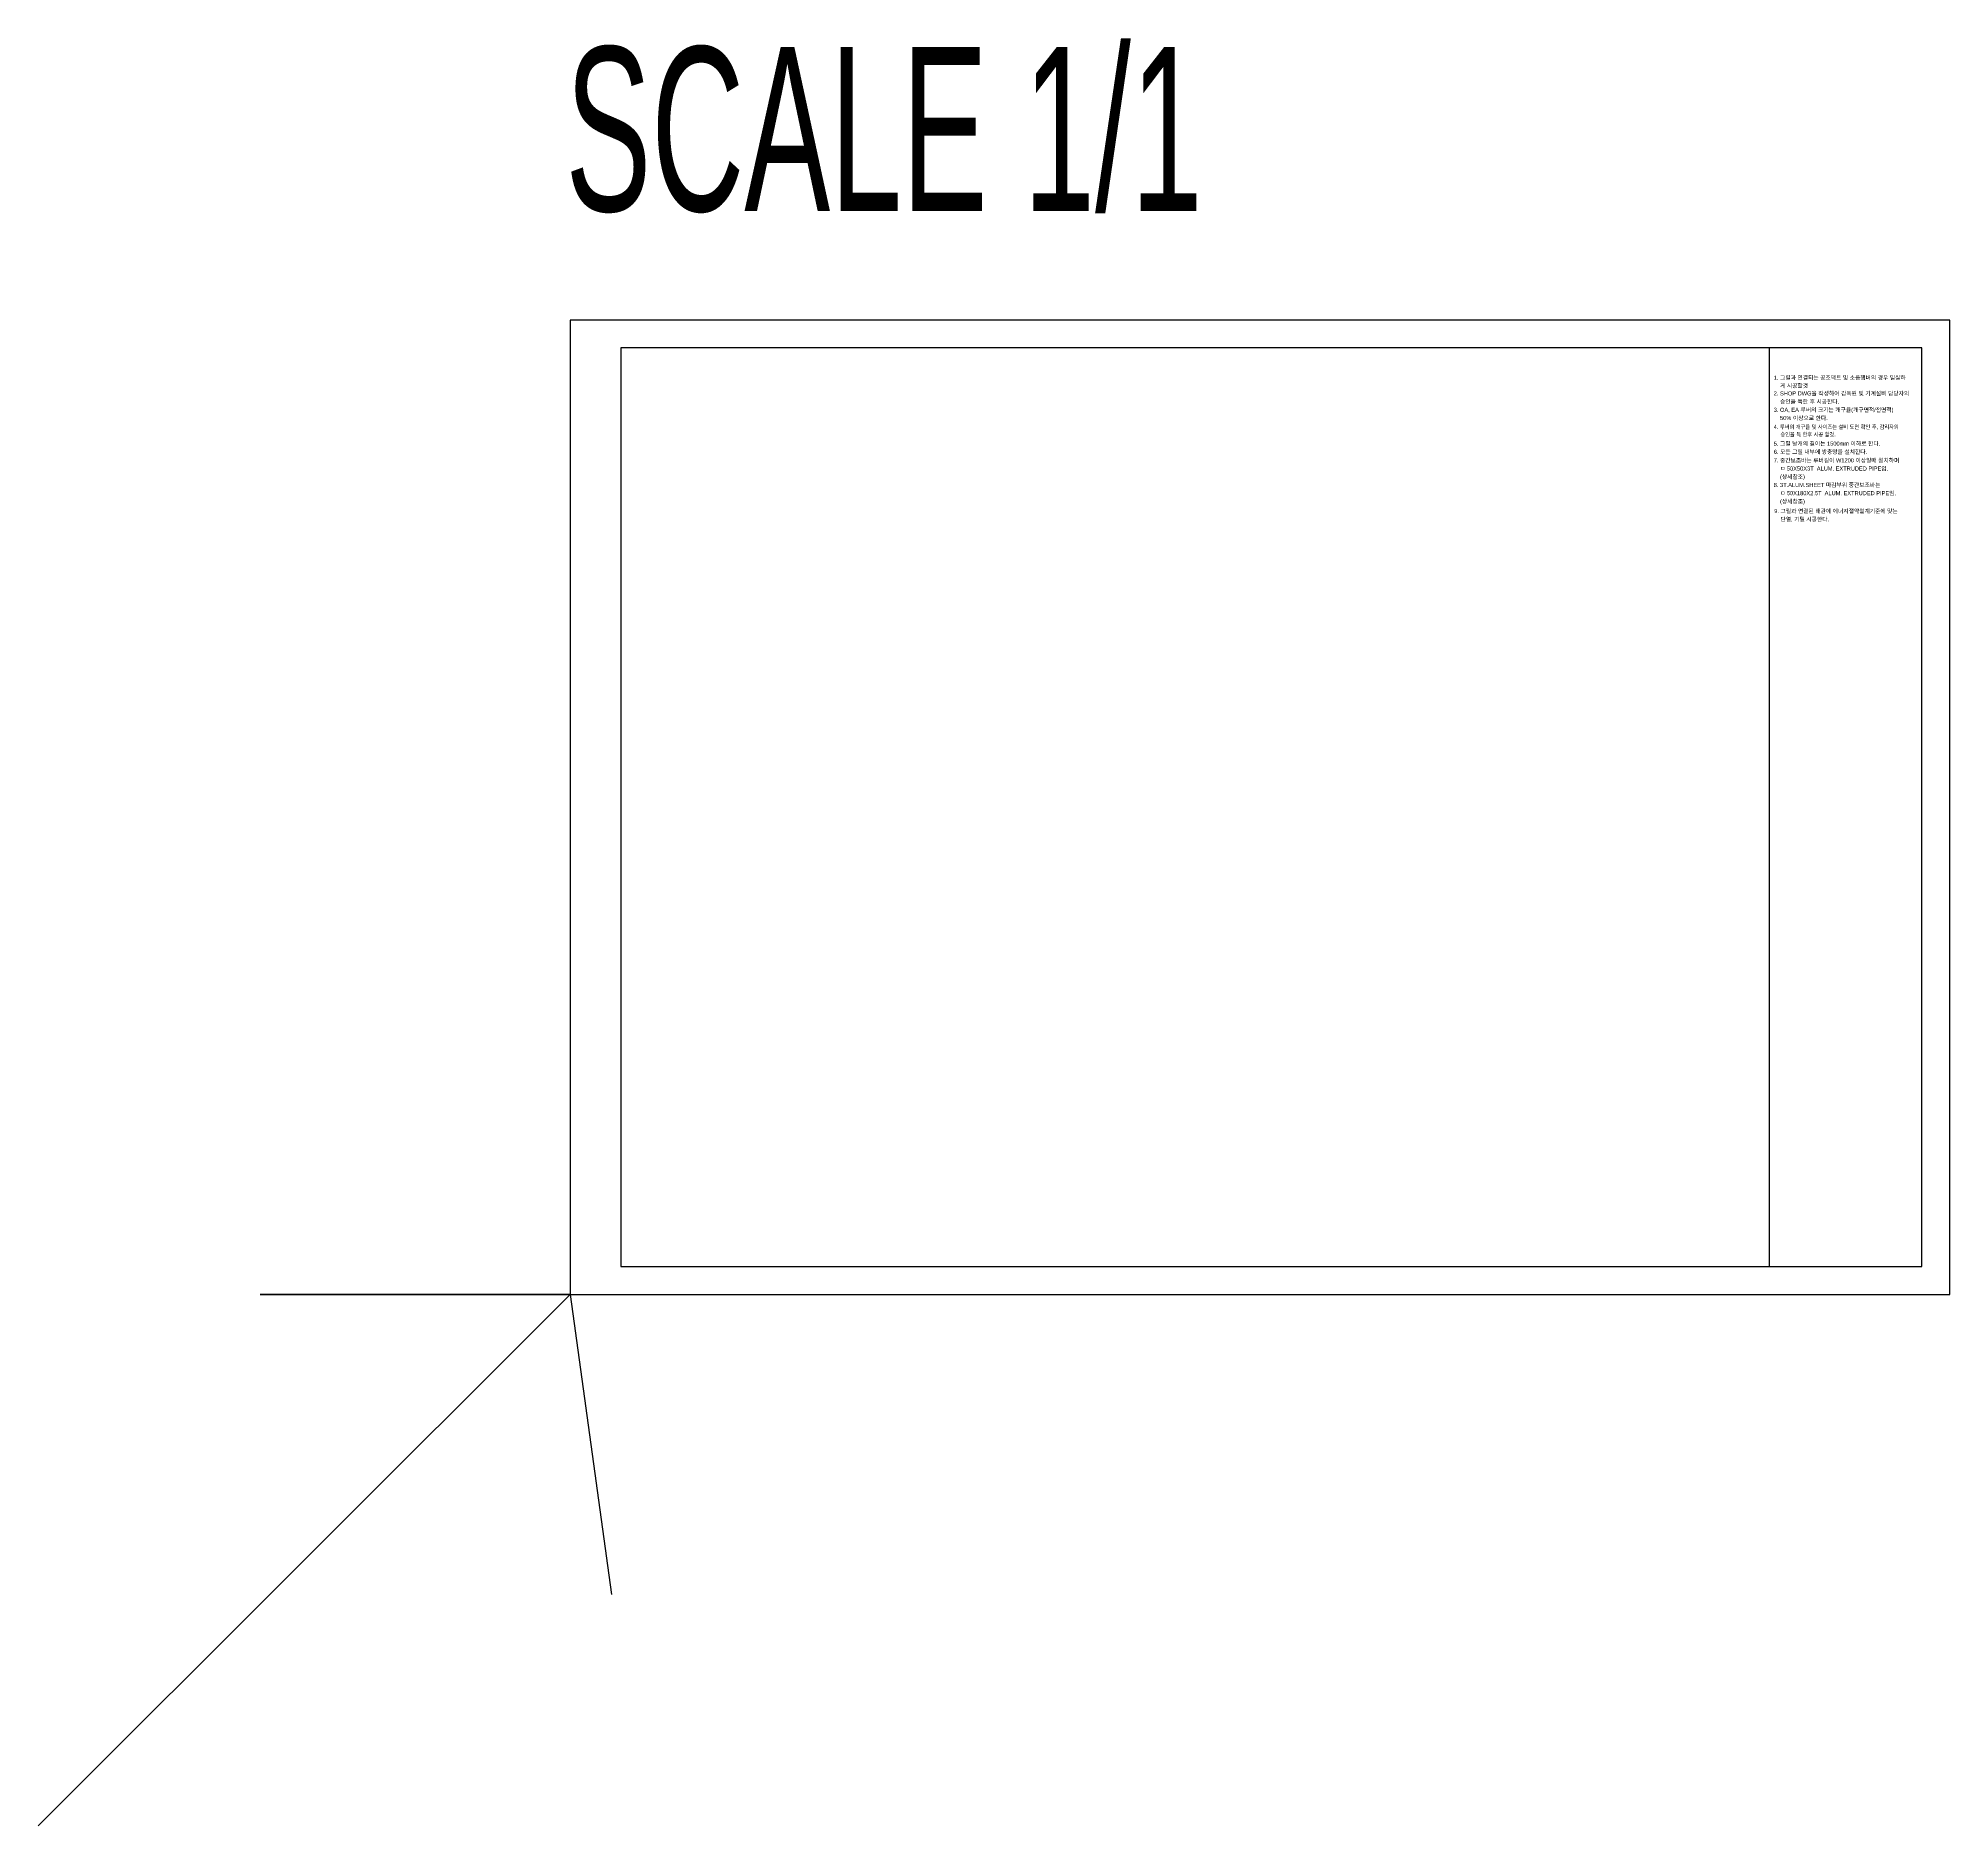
# Model space of a CAD drawing. Header units: millimetres. Extents: x -324 to 841, y -324 to 766.
import ezdxf
from ezdxf.enums import TextEntityAlignment as Align

# ---------------------------------------------------------------- set-up
doc = ezdxf.new("R2010")
doc.units = ezdxf.units.MM
doc.layers.add('A-TEXT-NOTE', color=7, linetype='CONTINUOUS')
doc.layers.add('DIM01', color=7, linetype='CONTINUOUS')
doc.layers.add('NOPLOT', color=193, linetype='CONTINUOUS', plot=False)
doc.styles.add('Gtx', font='')
doc.styles.get('Gtx').set_extended_font_data('Dotum')

msp = doc.modelspace()

# ---------------------------------------------------------------- linework, layer by layer
at = {"layer": 'NOPLOT'}
msp.add_line((731, 577), (731, 17), dxfattribs=at)
for points in [[(0, 0), (841, 0), (841, 594), (0, 594)], [(31, 17), (824, 17), (824, 577), (31, 577)]]:
    msp.add_lwpolyline(points, close=True, dxfattribs=at)
msp.add_lwpolyline([(-324.1, -323.9), (0, 0), (-188.9, 0), (0, 0), (25.3, -182.8)], dxfattribs=at)

# ---------------------------------------------------------------- texts
at = {"layer": 'A-TEXT-NOTE', "color": 3, "style": 'Gtx', "width": 0.6}
msp.add_text('SCALE 1/1', height=100, dxfattribs=at).set_placement((-2.8, 710.5), align=Align.MIDDLE_LEFT)
at = {"layer": 'A-TEXT-NOTE', "style": 'Gtx'}
for s, p in [('9. 그릴과 연결된 배관에 에너지절약설계기준에 맞는', (734, 477.6)), ('    단열, 기밀 시공한다.', (734, 472.6))]:
    msp.add_text(s, height=2.5, dxfattribs=at).set_placement(p, align=Align.MIDDLE_LEFT)
at = {"layer": 'DIM01', "style": 'Gtx'}
for s, p in [('1. 그릴과 연결되는 공조덕트 및 소음챔버의 경우 밀실하', (733.7, 558.9)), ('2. SHOP DWG을 작성하여 감독원 및 기계설비 담당자의', (733.7, 549.3)), ('    게 시공할것', (733.7, 554)), ('3. OA, EA 루버의 크기는 개구율(개구면적/전면적)', (733.7, 539.3)), ('    승인을 득한 후 시공한다.', (733.7, 544.3)), ('    50%%% 이상으로 한다.', (733.7, 534.3)), ('5. 그릴 날개의 길이는 1500mm 이하로 한다.', (733.7, 518.7)), ('6. 모든 그릴 내부에 방충망을 설치한다.', (733.7, 513.7)), ('7. 중간보조바는 루버길이 W1200 이상일때 설치하며', (733.7, 508.5)), ('    ㅁ 50X50X3T  ALUM. EXTRUDED PIPE임.', (733.7, 503.5)), ('8. 3T.ALUM.SHEET 마감부위 중간보조바는', (733.7, 493.5)), ('    (상세참조)', (733.7, 498.5)), ('    ㅁ 50X180X2.5T  ALUM. EXTRUDED PIPE임.', (733.7, 488.5)), ('    (상세참조)', (733.7, 483.5))]:
    msp.add_text(s, height=2.5, dxfattribs=at).set_placement(p, align=Align.MIDDLE_LEFT)
at = {"layer": 'DIM01', "style": 'Gtx', "width": 0.9}
for s, p in [('4. 루버의 개구율 및 사이즈는 설비 도면 확인 후, 감리자의', (733.7, 528.9)), ('승인을 득 한후 시공 할것.', (737.8, 524.3))]:
    msp.add_text(s, height=2.5, dxfattribs=at).set_placement(p, align=Align.MIDDLE_LEFT)

doc.saveas('drawing.dxf')
